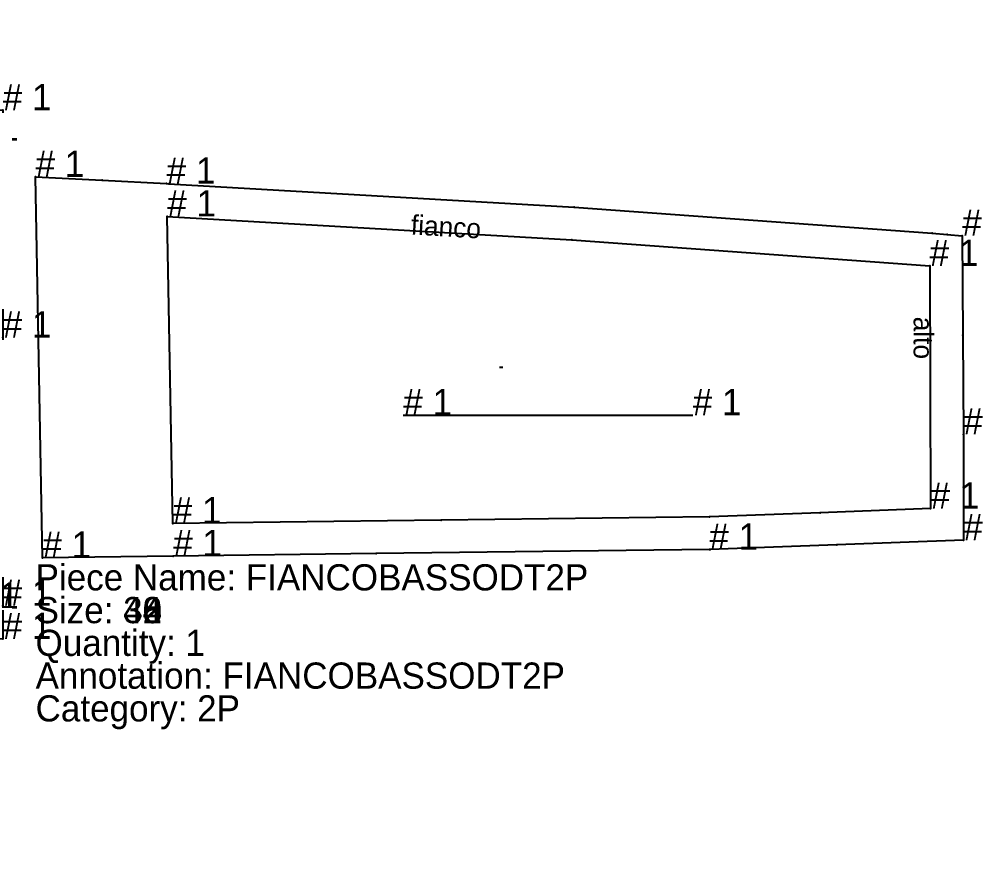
# Model space of a CAD drawing. Extents: x -10 to 11547, y -349 to 304.
# Drawn here: x 2162.4 to 2455.9, y -150.7 to 106.3 of the extents above; entities that cross this region are included whole.
import ezdxf

# ---------------------------------------------------------------- set-up
doc = ezdxf.new("R2010")
doc.units = 0

# ---------------------------------------------------------------- blocks, each defined once
blk = doc.blocks.new('DTBASSO2P-S_42')
at = {"layer": '1'}
blk.add_lwpolyline([(121.3, -44.652), (116.688, -45.011), (112.076, -45.37), (17.242, -51.885), (-116.586, -58.291), (-116.974, -58.307), (-136.756, -59.126), (-156.926, -59.961), (-158.18, 136.587), (-137.833, 135.334), (-118.104, 134.119), (-117.485, 134.081), (-18.542, 127.671), (47.102, 122.368), (47.1023, 122.368), (84.201, 119.571), (121.3, 116.775), (121.3, 47.4), (121.3, -34.527)], close=True, dxfattribs=at)
at = {"layer": '14'}
blk.add_lwpolyline([(111.3, -35.4), (16.7, -41.9), (-117, -48.3), (-118.1, 124.1), (-19.3, 117.7), (46.3, 112.4), (78.8, 109.95), (111.3, 107.5)], close=True, dxfattribs=at)
at = {"layer": '2'}
for p in [(-158.18, 136.587), (-137.833, 135.334), (-117.485, 134.081), (-18.542, 127.671), (-118.1, 124.1), (47.102, 122.368), (-19.3, 117.7), (84.201, 119.571), (121.3, 116.775), (46.3, 112.4), (78.8, 109.95), (111.3, 107.5), (111.3, -35.4), (16.7, -41.9), (112.076, -45.37), (116.688, -45.011), (121.3, -44.652), (-117, -48.3), (17.242, -51.885), (-116.586, -58.291), (-156.926, -59.961), (-136.756, -59.126)]:
    blk.add_point(p, dxfattribs=at)
at = {"layer": '3'}
for p in [(-118.104, 134.119), (47.1023, 122.368), (121.3, 47.4), (121.3, -34.527), (-116.974, -58.307)]:
    blk.add_point(p, dxfattribs=at)
at = {"layer": '4'}
for p in [(-118.104, 134.119, 10), (47.1023, 122.368, 10), (121.3, 47.4, 10), (121.3, -34.527, 10), (-116.974, -58.307, 10)]:
    blk.add_point(p, dxfattribs=at)
at = {"layer": '5'}
blk.add_line((-18.4402, 38.3131), (-17.4402, 38.3131), dxfattribs=at)
at = {"layer": '7'}
blk.add_line((-58.531, 23.587), (50.423, 23.587), dxfattribs=at)
at = {"layer": '1'}
for s, p in [('# 1', (-158.18, 136.587)), ('# 1', (-118.104, 134.119)), ('# 3', (47.1023, 122.368)), ('# 1', (121.3, 116.775)), ('# 1', (121.3, 47.4)), ('# 1', (121.3, -34.527)), ('# 1', (121.3, -44.652)), ('# 1', (-156.926, -59.961)), ('# 1', (-116.974, -58.307)), ('Piece Name: DTBASSO2P', (-158.1805, -69.9612)), ('Size: 42', (-158.1805, -79.9612)), ('Quantity: 1', (-158.1805, -89.9612)), ('Annotation: DTBASSO2P', (-158.1805, -99.9612)), ('Category: 2P', (-158.1805, -109.9612))]:
    blk.add_text(s, height=8, dxfattribs=at).set_placement(p)
at = {"layer": '14'}
for p in [(-118.1, 124.1), (111.3, 107.5), (111.3, -35.4), (-117, -48.3)]:
    blk.add_text('# 1', height=8, dxfattribs=at).set_placement(p)
at = {"layer": '19'}
blk.add_text('MET.DIETRO', height=6, rotation=-175.1817, dxfattribs=at).set_placement((48.6, -30.3))
at = {"layer": '2'}
for p in [(-158.18, 136.587), (-118.1, 124.1), (121.3, 116.775), (111.3, 107.5), (111.3, -35.4), (121.3, -44.652), (-117, -48.3), (-156.926, -59.961)]:
    blk.add_text('# 1', height=8, dxfattribs=at).set_placement(p)
at = {"layer": '3'}
for s, p in [('# 1', (-118.104, 134.119)), ('# 3', (47.1023, 122.368)), ('# 1', (121.3, 47.4)), ('# 1', (121.3, -34.527)), ('# 1', (-116.974, -58.307))]:
    blk.add_text(s, height=8, dxfattribs=at).set_placement(p)
at = {"layer": '4'}
for s, p in [('# 1', (-118.104, 134.119)), ('# 3', (47.1023, 122.368)), ('# 1', (121.3, 47.4)), ('# 1', (121.3, -34.527)), ('# 1', (-116.974, -58.307))]:
    blk.add_text(s, height=8, dxfattribs=at).set_placement(p)
at = {"layer": '7'}
for p in [(-58.531, 23.587), (50.423, 23.587)]:
    blk.add_text('# 1', height=8, dxfattribs=at).set_placement(p)
blk = doc.blocks.new('FIANCOBASSODT2P-S_38')
at = {"layer": '1'}
blk.add_lwpolyline([(123.4, -51.637), (84.7229, -53.067), (46.0458, -54.497), (45.8, -54.5), (-55.9352, -55.7418), (-117.978, -56.4991), (-157.9163, -56.9866), (-160.0261, 59.3014), (-139.6539, 58.244), (-119.9819, 57.2229), (-119.2817, 57.1866), (4.4677, 50.0777), (113.8922, 42.0686), (118.4693, 41.7048), (123.0464, 41.3411), (123.2231, 10.9909), (123.3998, -19.3592), (123.3998, -19.3592), (123.3999, -35.4981)], close=True, dxfattribs=at)
at = {"layer": '14'}
blk.add_lwpolyline([(113.4, -42), (79.6, -43.25), (45.8, -44.5), (-36.15, -45.5), (-118.1, -46.5), (-119.8, 47.2), (3.8, 40.1), (113.1, 32.1)], close=True, dxfattribs=at)
at = {"layer": '2'}
for p in [(-160.0261, 59.3014), (-139.6539, 58.244), (-119.2817, 57.1866), (4.4677, 50.0777), (-119.8, 47.2), (113.8922, 42.0686), (118.4693, 41.7048), (123.0464, 41.3411), (3.8, 40.1), (113.1, 32.1), (123.2231, 10.9909), (123.3998, -19.3592), (123.3999, -35.4981), (79.6, -43.25), (113.4, -42), (-118.1, -46.5), (-36.15, -45.5), (45.8, -44.5), (123.4, -51.637), (-55.9352, -55.7418), (46.0458, -54.497), (84.7229, -53.067), (-157.9163, -56.9866)]:
    blk.add_point(p, dxfattribs=at)
at = {"layer": '3'}
for p in [(-119.9819, 57.2229), (123.3998, -19.3592), (45.8, -54.5), (-117.978, -56.4991)]:
    blk.add_point(p, dxfattribs=at)
at = {"layer": '4'}
for p in [(-119.9819, 57.2229, 10), (123.3998, -19.3592, 10), (45.8, -54.5, 10), (-117.978, -56.4991, 10)]:
    blk.add_point(p, dxfattribs=at)
at = {"layer": '5'}
blk.add_line((-18.3131, 1.1574), (-17.3131, 1.1574), dxfattribs=at)
at = {"layer": '7'}
blk.add_line((-47.6969, -13.4689), (40.7441, -13.4689), dxfattribs=at)
at = {"layer": '1'}
for s, p in [('Piece Name: FIANCOBASSODT2P', (-160.0262, -66.9866)), ('Size: 38', (-160.0262, -76.9866))]:
    blk.add_text(s, height=8, dxfattribs=at).set_placement(p)
at = {"layer": '19'}
for s, rotation, p in [('fianco', -3.2886, (-45.5, 41.7)), ('alto', -90, (108.2, 16.6))]:
    blk.add_text(s, height=6, rotation=rotation, dxfattribs=at).set_placement(p)
blk = doc.blocks.new('FIANCOBASSODT2P-S_40')
at = {"layer": '1'}
blk.add_lwpolyline([(123.4, -51.637), (84.7229, -53.067), (46.0458, -54.497), (45.8, -54.5), (-55.9352, -55.7418), (-117.978, -56.4991), (-157.9163, -56.9866), (-160.0261, 59.3014), (-139.6539, 58.244), (-119.9819, 57.2229), (-119.2817, 57.1866), (4.4677, 50.0777), (113.8922, 42.0686), (118.4693, 41.7048), (123.0464, 41.3411), (123.2231, 10.9909), (123.3998, -19.3592), (123.3998, -19.3592), (123.3999, -35.4981)], close=True, dxfattribs=at)
at = {"layer": '14'}
blk.add_lwpolyline([(113.4, -42), (79.6, -43.25), (45.8, -44.5), (-36.15, -45.5), (-118.1, -46.5), (-119.8, 47.2), (3.8, 40.1), (113.1, 32.1)], close=True, dxfattribs=at)
at = {"layer": '2'}
for p in [(-160.0261, 59.3014), (-139.6539, 58.244), (-119.2817, 57.1866), (4.4677, 50.0777), (-119.8, 47.2), (113.8922, 42.0686), (118.4693, 41.7048), (123.0464, 41.3411), (3.8, 40.1), (113.1, 32.1), (123.2231, 10.9909), (123.3998, -19.3592), (123.3999, -35.4981), (79.6, -43.25), (113.4, -42), (-118.1, -46.5), (-36.15, -45.5), (45.8, -44.5), (123.4, -51.637), (-55.9352, -55.7418), (46.0458, -54.497), (84.7229, -53.067), (-157.9163, -56.9866)]:
    blk.add_point(p, dxfattribs=at)
at = {"layer": '3'}
for p in [(-119.9819, 57.2229), (123.3998, -19.3592), (45.8, -54.5), (-117.978, -56.4991)]:
    blk.add_point(p, dxfattribs=at)
at = {"layer": '4'}
for p in [(-119.9819, 57.2229, 10), (123.3998, -19.3592, 10), (45.8, -54.5, 10), (-117.978, -56.4991, 10)]:
    blk.add_point(p, dxfattribs=at)
at = {"layer": '5'}
blk.add_line((-18.3131, 1.1574), (-17.3131, 1.1574), dxfattribs=at)
at = {"layer": '7'}
blk.add_line((-47.6969, -13.4689), (40.7441, -13.4689), dxfattribs=at)
at = {"layer": '1'}
for s, p in [('Piece Name: FIANCOBASSODT2P', (-160.0262, -66.9866)), ('Size: 40', (-160.0262, -76.9866))]:
    blk.add_text(s, height=8, dxfattribs=at).set_placement(p)
at = {"layer": '19'}
for s, rotation, p in [('fianco', -3.2886, (-45.5, 41.7)), ('alto', -90, (108.2, 16.6))]:
    blk.add_text(s, height=6, rotation=rotation, dxfattribs=at).set_placement(p)
blk = doc.blocks.new('FIANCOBASSODT2P-S_42')
at = {"layer": '1'}
blk.add_lwpolyline([(123.4, -51.637), (84.723, -53.067), (46.046, -54.497), (45.8, -54.5), (-55.935, -55.742), (-117.978, -56.499), (-157.916, -56.987), (-160.026, 59.301), (-139.654, 58.244), (-119.982, 57.223), (-119.282, 57.187), (4.468, 50.078), (113.892, 42.069), (118.469, 41.705), (123.046, 41.341), (123.223, 10.991), (123.4, -19.359), (123.4, -19.3593), (123.4, -35.498)], close=True, dxfattribs=at)
at = {"layer": '14'}
blk.add_lwpolyline([(113.4, -42), (79.6, -43.25), (45.8, -44.5), (-36.15, -45.5), (-118.1, -46.5), (-119.8, 47.2), (3.8, 40.1), (113.1, 32.1)], close=True, dxfattribs=at)
at = {"layer": '2'}
for p in [(-160.026, 59.301), (-139.654, 58.244), (-119.282, 57.187), (4.468, 50.078), (-119.8, 47.2), (113.892, 42.069), (118.469, 41.705), (123.046, 41.341), (3.8, 40.1), (113.1, 32.1), (123.223, 10.991), (123.4, -19.359), (123.4, -35.498), (79.6, -43.25), (113.4, -42), (-118.1, -46.5), (-36.15, -45.5), (45.8, -44.5), (123.4, -51.637), (-55.935, -55.742), (46.046, -54.497), (84.723, -53.067), (-157.916, -56.987)]:
    blk.add_point(p, dxfattribs=at)
at = {"layer": '3'}
for p in [(-119.982, 57.223), (123.4, -19.3593), (45.8, -54.5), (-117.978, -56.499)]:
    blk.add_point(p, dxfattribs=at)
at = {"layer": '4'}
for p in [(-119.982, 57.223, 10), (123.4, -19.3593, 10), (45.8, -54.5, 10), (-117.978, -56.499, 10)]:
    blk.add_point(p, dxfattribs=at)
at = {"layer": '5'}
blk.add_line((-18.3131, 1.1574), (-17.3131, 1.1574), dxfattribs=at)
at = {"layer": '7'}
blk.add_line((-47.697, -13.469), (40.744, -13.469), dxfattribs=at)
at = {"layer": '1'}
for s, p in [('# 1', (-160.026, 59.301)), ('# 1', (-119.982, 57.223)), ('# 1', (123.046, 41.341)), ('# 1', (123.4, -19.3593)), ('# 1', (123.4, -51.637)), ('# 1', (45.8, -54.5)), ('# 1', (-157.916, -56.987)), ('# 1', (-117.978, -56.499)), ('Piece Name: FIANCOBASSODT2P', (-160.0262, -66.9866)), ('Size: 42', (-160.0262, -76.9866)), ('Quantity: 1', (-160.0262, -86.9866)), ('Annotation: FIANCOBASSODT2P', (-160.0262, -96.9866)), ('Category: 2P', (-160.0262, -106.9866))]:
    blk.add_text(s, height=8, dxfattribs=at).set_placement(p)
at = {"layer": '14'}
for p in [(-119.8, 47.2), (113.1, 32.1), (113.4, -42), (-118.1, -46.5)]:
    blk.add_text('# 1', height=8, dxfattribs=at).set_placement(p)
at = {"layer": '19'}
for s, rotation, p in [('fianco', -3.2886, (-45.5, 41.7)), ('alto', -90, (108.2, 16.6))]:
    blk.add_text(s, height=6, rotation=rotation, dxfattribs=at).set_placement(p)
at = {"layer": '2'}
for p in [(-160.026, 59.301), (-119.8, 47.2), (123.046, 41.341), (113.1, 32.1), (113.4, -42), (-118.1, -46.5), (123.4, -51.637), (-157.916, -56.987)]:
    blk.add_text('# 1', height=8, dxfattribs=at).set_placement(p)
at = {"layer": '3'}
for p in [(-119.982, 57.223), (123.4, -19.3593), (45.8, -54.5), (-117.978, -56.499)]:
    blk.add_text('# 1', height=8, dxfattribs=at).set_placement(p)
at = {"layer": '4'}
for p in [(-119.982, 57.223), (123.4, -19.3593), (45.8, -54.5), (-117.978, -56.499)]:
    blk.add_text('# 1', height=8, dxfattribs=at).set_placement(p)
at = {"layer": '7'}
for p in [(-47.697, -13.469), (40.744, -13.469)]:
    blk.add_text('# 1', height=8, dxfattribs=at).set_placement(p)
blk = doc.blocks.new('FIANCOBASSODT2P-S_44')
at = {"layer": '1'}
blk.add_lwpolyline([(123.4, -51.637), (84.7229, -53.067), (46.0458, -54.497), (45.8, -54.5), (-55.9352, -55.7418), (-117.978, -56.4991), (-157.9163, -56.9866), (-160.0261, 59.3014), (-139.6539, 58.244), (-119.9819, 57.2229), (-119.2817, 57.1866), (4.4677, 50.0777), (113.8922, 42.0686), (118.4693, 41.7048), (123.0464, 41.3411), (123.2231, 10.9909), (123.3998, -19.3592), (123.3998, -19.3592), (123.3999, -35.4981)], close=True, dxfattribs=at)
at = {"layer": '14'}
blk.add_lwpolyline([(113.4, -42), (79.6, -43.25), (45.8, -44.5), (-36.15, -45.5), (-118.1, -46.5), (-119.8, 47.2), (3.8, 40.1), (113.1, 32.1)], close=True, dxfattribs=at)
at = {"layer": '2'}
for p in [(-160.0261, 59.3014), (-139.6539, 58.244), (-119.2817, 57.1866), (4.4677, 50.0777), (-119.8, 47.2), (113.8922, 42.0686), (118.4693, 41.7048), (123.0464, 41.3411), (3.8, 40.1), (113.1, 32.1), (123.2231, 10.9909), (123.3998, -19.3592), (123.3999, -35.4981), (79.6, -43.25), (113.4, -42), (-118.1, -46.5), (-36.15, -45.5), (45.8, -44.5), (123.4, -51.637), (-55.9352, -55.7418), (46.0458, -54.497), (84.7229, -53.067), (-157.9163, -56.9866)]:
    blk.add_point(p, dxfattribs=at)
at = {"layer": '3'}
for p in [(-119.9819, 57.2229), (123.3998, -19.3592), (45.8, -54.5), (-117.978, -56.4991)]:
    blk.add_point(p, dxfattribs=at)
at = {"layer": '4'}
for p in [(-119.9819, 57.2229, 10), (123.3998, -19.3592, 10), (45.8, -54.5, 10), (-117.978, -56.4991, 10)]:
    blk.add_point(p, dxfattribs=at)
at = {"layer": '5'}
blk.add_line((-18.3131, 1.1574), (-17.3131, 1.1574), dxfattribs=at)
at = {"layer": '7'}
blk.add_line((-47.6969, -13.4689), (40.7441, -13.4689), dxfattribs=at)
at = {"layer": '1'}
for s, p in [('Piece Name: FIANCOBASSODT2P', (-160.0262, -66.9866)), ('Size: 44', (-160.0262, -76.9866))]:
    blk.add_text(s, height=8, dxfattribs=at).set_placement(p)
at = {"layer": '19'}
for s, rotation, p in [('fianco', -3.2886, (-45.5, 41.7)), ('alto', -90, (108.2, 16.6))]:
    blk.add_text(s, height=6, rotation=rotation, dxfattribs=at).set_placement(p)
blk = doc.blocks.new('FIANCOBASSODT2P-S_46')
at = {"layer": '1'}
blk.add_lwpolyline([(123.4, -51.637), (84.7229, -53.067), (46.0458, -54.497), (45.8, -54.5), (-55.9352, -55.7418), (-117.978, -56.4991), (-157.9163, -56.9866), (-160.0261, 59.3014), (-139.6539, 58.244), (-119.9819, 57.2229), (-119.2817, 57.1866), (4.4677, 50.0777), (113.8922, 42.0686), (118.4693, 41.7048), (123.0464, 41.3411), (123.2231, 10.9909), (123.3998, -19.3592), (123.3998, -19.3592), (123.3999, -35.4981)], close=True, dxfattribs=at)
at = {"layer": '14'}
blk.add_lwpolyline([(113.4, -42), (79.6, -43.25), (45.8, -44.5), (-36.15, -45.5), (-118.1, -46.5), (-119.8, 47.2), (3.8, 40.1), (113.1, 32.1)], close=True, dxfattribs=at)
at = {"layer": '2'}
for p in [(-160.0261, 59.3014), (-139.6539, 58.244), (-119.2817, 57.1866), (4.4677, 50.0777), (-119.8, 47.2), (113.8922, 42.0686), (118.4693, 41.7048), (123.0464, 41.3411), (3.8, 40.1), (113.1, 32.1), (123.2231, 10.9909), (123.3998, -19.3592), (123.3999, -35.4981), (79.6, -43.25), (113.4, -42), (-118.1, -46.5), (-36.15, -45.5), (45.8, -44.5), (123.4, -51.637), (-55.9352, -55.7418), (46.0458, -54.497), (84.7229, -53.067), (-157.9163, -56.9866)]:
    blk.add_point(p, dxfattribs=at)
at = {"layer": '3'}
for p in [(-119.9819, 57.2229), (123.3998, -19.3592), (45.8, -54.5), (-117.978, -56.4991)]:
    blk.add_point(p, dxfattribs=at)
at = {"layer": '4'}
for p in [(-119.9819, 57.2229, 10), (123.3998, -19.3592, 10), (45.8, -54.5, 10), (-117.978, -56.4991, 10)]:
    blk.add_point(p, dxfattribs=at)
at = {"layer": '5'}
blk.add_line((-18.3131, 1.1574), (-17.3131, 1.1574), dxfattribs=at)
at = {"layer": '7'}
blk.add_line((-47.6969, -13.4689), (40.7441, -13.4689), dxfattribs=at)
at = {"layer": '1'}
for s, p in [('Piece Name: FIANCOBASSODT2P', (-160.0262, -66.9866)), ('Size: 46', (-160.0262, -76.9866))]:
    blk.add_text(s, height=8, dxfattribs=at).set_placement(p)
at = {"layer": '19'}
for s, rotation, p in [('fianco', -3.2886, (-45.5, 41.7)), ('alto', -90, (108.2, 16.6))]:
    blk.add_text(s, height=6, rotation=rotation, dxfattribs=at).set_placement(p)
blk = doc.blocks.new('FIANCOBASSODT2P-S_48')
at = {"layer": '1'}
blk.add_lwpolyline([(123.4, -51.637), (84.7229, -53.067), (46.0458, -54.497), (45.8, -54.5), (-55.9352, -55.7418), (-117.978, -56.4991), (-157.9163, -56.9866), (-160.0261, 59.3014), (-139.6539, 58.244), (-119.9819, 57.2229), (-119.2817, 57.1866), (4.4677, 50.0777), (113.8922, 42.0686), (118.4693, 41.7048), (123.0464, 41.3411), (123.2231, 10.9909), (123.3998, -19.3592), (123.3998, -19.3592), (123.3999, -35.4981)], close=True, dxfattribs=at)
at = {"layer": '14'}
blk.add_lwpolyline([(113.4, -42), (79.6, -43.25), (45.8, -44.5), (-36.15, -45.5), (-118.1, -46.5), (-119.8, 47.2), (3.8, 40.1), (113.1, 32.1)], close=True, dxfattribs=at)
at = {"layer": '2'}
for p in [(-160.0261, 59.3014), (-139.6539, 58.244), (-119.2817, 57.1866), (4.4677, 50.0777), (-119.8, 47.2), (113.8922, 42.0686), (118.4693, 41.7048), (123.0464, 41.3411), (3.8, 40.1), (113.1, 32.1), (123.2231, 10.9909), (123.3998, -19.3592), (123.3999, -35.4981), (79.6, -43.25), (113.4, -42), (-118.1, -46.5), (-36.15, -45.5), (45.8, -44.5), (123.4, -51.637), (-55.9352, -55.7418), (46.0458, -54.497), (84.7229, -53.067), (-157.9163, -56.9866)]:
    blk.add_point(p, dxfattribs=at)
at = {"layer": '3'}
for p in [(-119.9819, 57.2229), (123.3998, -19.3592), (45.8, -54.5), (-117.978, -56.4991)]:
    blk.add_point(p, dxfattribs=at)
at = {"layer": '4'}
for p in [(-119.9819, 57.2229, 10), (123.3998, -19.3592, 10), (45.8, -54.5, 10), (-117.978, -56.4991, 10)]:
    blk.add_point(p, dxfattribs=at)
at = {"layer": '5'}
blk.add_line((-18.3131, 1.1574), (-17.3131, 1.1574), dxfattribs=at)
at = {"layer": '7'}
blk.add_line((-47.6969, -13.4689), (40.7441, -13.4689), dxfattribs=at)
at = {"layer": '1'}
for s, p in [('Piece Name: FIANCOBASSODT2P', (-160.0262, -66.9866)), ('Size: 48', (-160.0262, -76.9866))]:
    blk.add_text(s, height=8, dxfattribs=at).set_placement(p)
at = {"layer": '19'}
for s, rotation, p in [('fianco', -3.2886, (-45.5, 41.7)), ('alto', -90, (108.2, 16.6))]:
    blk.add_text(s, height=6, rotation=rotation, dxfattribs=at).set_placement(p)
blk = doc.blocks.new('FIANCOBASSODT2P-S_50')
at = {"layer": '1'}
blk.add_lwpolyline([(123.4, -51.637), (84.7229, -53.067), (46.0458, -54.497), (45.8, -54.5), (-55.9352, -55.7418), (-117.978, -56.4991), (-157.9163, -56.9866), (-160.0261, 59.3014), (-139.6539, 58.244), (-119.9819, 57.2229), (-119.2817, 57.1866), (4.4677, 50.0777), (113.8922, 42.0686), (118.4693, 41.7048), (123.0464, 41.3411), (123.2231, 10.9909), (123.3998, -19.3592), (123.3998, -19.3592), (123.3999, -35.4981)], close=True, dxfattribs=at)
at = {"layer": '14'}
blk.add_lwpolyline([(113.4, -42), (79.6, -43.25), (45.8, -44.5), (-36.15, -45.5), (-118.1, -46.5), (-119.8, 47.2), (3.8, 40.1), (113.1, 32.1)], close=True, dxfattribs=at)
at = {"layer": '2'}
for p in [(-160.0261, 59.3014), (-139.6539, 58.244), (-119.2817, 57.1866), (4.4677, 50.0777), (-119.8, 47.2), (113.8922, 42.0686), (118.4693, 41.7048), (123.0464, 41.3411), (3.8, 40.1), (113.1, 32.1), (123.2231, 10.9909), (123.3998, -19.3592), (123.3999, -35.4981), (79.6, -43.25), (113.4, -42), (-118.1, -46.5), (-36.15, -45.5), (45.8, -44.5), (123.4, -51.637), (-55.9352, -55.7418), (46.0458, -54.497), (84.7229, -53.067), (-157.9163, -56.9866)]:
    blk.add_point(p, dxfattribs=at)
at = {"layer": '3'}
for p in [(-119.9819, 57.2229), (123.3998, -19.3592), (45.8, -54.5), (-117.978, -56.4991)]:
    blk.add_point(p, dxfattribs=at)
at = {"layer": '4'}
for p in [(-119.9819, 57.2229, 10), (123.3998, -19.3592, 10), (45.8, -54.5, 10), (-117.978, -56.4991, 10)]:
    blk.add_point(p, dxfattribs=at)
at = {"layer": '5'}
blk.add_line((-18.3131, 1.1574), (-17.3131, 1.1574), dxfattribs=at)
at = {"layer": '7'}
blk.add_line((-47.6969, -13.4689), (40.7441, -13.4689), dxfattribs=at)
at = {"layer": '1'}
for s, p in [('Piece Name: FIANCOBASSODT2P', (-160.0262, -66.9866)), ('Size: 50', (-160.0262, -76.9866))]:
    blk.add_text(s, height=8, dxfattribs=at).set_placement(p)
at = {"layer": '19'}
for s, rotation, p in [('fianco', -3.2886, (-45.5, 41.7)), ('alto', -90, (108.2, 16.6))]:
    blk.add_text(s, height=6, rotation=rotation, dxfattribs=at).set_placement(p)
blk = doc.blocks.new('FIANCOBASSODT2P-S_52')
at = {"layer": '1'}
blk.add_lwpolyline([(123.4, -51.637), (84.7229, -53.067), (46.0458, -54.497), (45.8, -54.5), (-55.9352, -55.7418), (-117.978, -56.4991), (-157.9163, -56.9866), (-160.0261, 59.3014), (-139.6539, 58.244), (-119.9819, 57.2229), (-119.2817, 57.1866), (4.4677, 50.0777), (113.8922, 42.0686), (118.4693, 41.7048), (123.0464, 41.3411), (123.2231, 10.9909), (123.3998, -19.3592), (123.3998, -19.3592), (123.3999, -35.4981)], close=True, dxfattribs=at)
at = {"layer": '14'}
blk.add_lwpolyline([(113.4, -42), (79.6, -43.25), (45.8, -44.5), (-36.15, -45.5), (-118.1, -46.5), (-119.8, 47.2), (3.8, 40.1), (113.1, 32.1)], close=True, dxfattribs=at)
at = {"layer": '2'}
for p in [(-160.0261, 59.3014), (-139.6539, 58.244), (-119.2817, 57.1866), (4.4677, 50.0777), (-119.8, 47.2), (113.8922, 42.0686), (118.4693, 41.7048), (123.0464, 41.3411), (3.8, 40.1), (113.1, 32.1), (123.2231, 10.9909), (123.3998, -19.3592), (123.3999, -35.4981), (79.6, -43.25), (113.4, -42), (-118.1, -46.5), (-36.15, -45.5), (45.8, -44.5), (123.4, -51.637), (-55.9352, -55.7418), (46.0458, -54.497), (84.7229, -53.067), (-157.9163, -56.9866)]:
    blk.add_point(p, dxfattribs=at)
at = {"layer": '3'}
for p in [(-119.9819, 57.2229), (123.3998, -19.3592), (45.8, -54.5), (-117.978, -56.4991)]:
    blk.add_point(p, dxfattribs=at)
at = {"layer": '4'}
for p in [(-119.9819, 57.2229, 10), (123.3998, -19.3592, 10), (45.8, -54.5, 10), (-117.978, -56.4991, 10)]:
    blk.add_point(p, dxfattribs=at)
at = {"layer": '5'}
blk.add_line((-18.3131, 1.1574), (-17.3131, 1.1574), dxfattribs=at)
at = {"layer": '7'}
blk.add_line((-47.6969, -13.4689), (40.7441, -13.4689), dxfattribs=at)
at = {"layer": '1'}
for s, p in [('Piece Name: FIANCOBASSODT2P', (-160.0262, -66.9866)), ('Size: 52', (-160.0262, -76.9866))]:
    blk.add_text(s, height=8, dxfattribs=at).set_placement(p)
at = {"layer": '19'}
for s, rotation, p in [('fianco', -3.2886, (-45.5, 41.7)), ('alto', -90, (108.2, 16.6))]:
    blk.add_text(s, height=6, rotation=rotation, dxfattribs=at).set_placement(p)
blk = doc.blocks.new('FIANCOBASSODT2P-S_54')
at = {"layer": '1'}
blk.add_lwpolyline([(123.4, -51.637), (84.7229, -53.067), (46.0458, -54.497), (45.8, -54.5), (-55.9352, -55.7418), (-117.978, -56.4991), (-157.9163, -56.9866), (-160.0261, 59.3014), (-139.6539, 58.244), (-119.9819, 57.2229), (-119.2817, 57.1866), (4.4677, 50.0777), (113.8922, 42.0686), (118.4693, 41.7048), (123.0464, 41.3411), (123.2231, 10.9909), (123.3998, -19.3592), (123.3998, -19.3592), (123.3999, -35.4981)], close=True, dxfattribs=at)
at = {"layer": '14'}
blk.add_lwpolyline([(113.4, -42), (79.6, -43.25), (45.8, -44.5), (-36.15, -45.5), (-118.1, -46.5), (-119.8, 47.2), (3.8, 40.1), (113.1, 32.1)], close=True, dxfattribs=at)
at = {"layer": '2'}
for p in [(-160.0261, 59.3014), (-139.6539, 58.244), (-119.2817, 57.1866), (4.4677, 50.0777), (-119.8, 47.2), (113.8922, 42.0686), (118.4693, 41.7048), (123.0464, 41.3411), (3.8, 40.1), (113.1, 32.1), (123.2231, 10.9909), (123.3998, -19.3592), (123.3999, -35.4981), (79.6, -43.25), (113.4, -42), (-118.1, -46.5), (-36.15, -45.5), (45.8, -44.5), (123.4, -51.637), (-55.9352, -55.7418), (46.0458, -54.497), (84.7229, -53.067), (-157.9163, -56.9866)]:
    blk.add_point(p, dxfattribs=at)
at = {"layer": '3'}
for p in [(-119.9819, 57.2229), (123.3998, -19.3592), (45.8, -54.5), (-117.978, -56.4991)]:
    blk.add_point(p, dxfattribs=at)
at = {"layer": '4'}
for p in [(-119.9819, 57.2229, 10), (123.3998, -19.3592, 10), (45.8, -54.5, 10), (-117.978, -56.4991, 10)]:
    blk.add_point(p, dxfattribs=at)
at = {"layer": '5'}
blk.add_line((-18.3131, 1.1574), (-17.3131, 1.1574), dxfattribs=at)
at = {"layer": '7'}
blk.add_line((-47.6969, -13.4689), (40.7441, -13.4689), dxfattribs=at)
at = {"layer": '1'}
for s, p in [('Piece Name: FIANCOBASSODT2P', (-160.0262, -66.9866)), ('Size: 54', (-160.0262, -76.9866))]:
    blk.add_text(s, height=8, dxfattribs=at).set_placement(p)
at = {"layer": '19'}
for s, rotation, p in [('fianco', -3.2886, (-45.5, 41.7)), ('alto', -90, (108.2, 16.6))]:
    blk.add_text(s, height=6, rotation=rotation, dxfattribs=at).set_placement(p)
blk = doc.blocks.new('FIANCOBASSODT2P-S_56')
at = {"layer": '1'}
blk.add_lwpolyline([(123.4, -51.637), (84.7229, -53.067), (46.0458, -54.497), (45.8, -54.5), (-55.9352, -55.7418), (-117.978, -56.4991), (-157.9163, -56.9866), (-160.0261, 59.3014), (-139.6539, 58.244), (-119.9819, 57.2229), (-119.2817, 57.1866), (4.4677, 50.0777), (113.8922, 42.0686), (118.4693, 41.7048), (123.0464, 41.3411), (123.2231, 10.9909), (123.3998, -19.3592), (123.3998, -19.3592), (123.3999, -35.4981)], close=True, dxfattribs=at)
at = {"layer": '14'}
blk.add_lwpolyline([(113.4, -42), (79.6, -43.25), (45.8, -44.5), (-36.15, -45.5), (-118.1, -46.5), (-119.8, 47.2), (3.8, 40.1), (113.1, 32.1)], close=True, dxfattribs=at)
at = {"layer": '2'}
for p in [(-160.0261, 59.3014), (-139.6539, 58.244), (-119.2817, 57.1866), (4.4677, 50.0777), (-119.8, 47.2), (113.8922, 42.0686), (118.4693, 41.7048), (123.0464, 41.3411), (3.8, 40.1), (113.1, 32.1), (123.2231, 10.9909), (123.3998, -19.3592), (123.3999, -35.4981), (79.6, -43.25), (113.4, -42), (-118.1, -46.5), (-36.15, -45.5), (45.8, -44.5), (123.4, -51.637), (-55.9352, -55.7418), (46.0458, -54.497), (84.7229, -53.067), (-157.9163, -56.9866)]:
    blk.add_point(p, dxfattribs=at)
at = {"layer": '3'}
for p in [(-119.9819, 57.2229), (123.3998, -19.3592), (45.8, -54.5), (-117.978, -56.4991)]:
    blk.add_point(p, dxfattribs=at)
at = {"layer": '4'}
for p in [(-119.9819, 57.2229, 10), (123.3998, -19.3592, 10), (45.8, -54.5, 10), (-117.978, -56.4991, 10)]:
    blk.add_point(p, dxfattribs=at)
at = {"layer": '5'}
blk.add_line((-18.3131, 1.1574), (-17.3131, 1.1574), dxfattribs=at)
at = {"layer": '7'}
blk.add_line((-47.6969, -13.4689), (40.7441, -13.4689), dxfattribs=at)
at = {"layer": '1'}
for s, p in [('Piece Name: FIANCOBASSODT2P', (-160.0262, -66.9866)), ('Size: 56', (-160.0262, -76.9866))]:
    blk.add_text(s, height=8, dxfattribs=at).set_placement(p)
at = {"layer": '19'}
for s, rotation, p in [('fianco', -3.2886, (-45.5, 41.7)), ('alto', -90, (108.2, 16.6))]:
    blk.add_text(s, height=6, rotation=rotation, dxfattribs=at).set_placement(p)

msp = doc.modelspace()

# ---------------------------------------------------------------- block references
at = {"layer": '1'}
for name, p in [('DTBASSO2P-S_42', (2036.13, -38.3131)), ('FIANCOBASSODT2P-S_42', (2327.4561, -1.1574)), ('FIANCOBASSODT2P-S_38', (2327.4561, -1.1574)), ('FIANCOBASSODT2P-S_40', (2327.4561, -1.1574)), ('FIANCOBASSODT2P-S_44', (2327.4561, -1.1574)), ('FIANCOBASSODT2P-S_46', (2327.4561, -1.1574)), ('FIANCOBASSODT2P-S_48', (2327.4561, -1.1574)), ('FIANCOBASSODT2P-S_50', (2327.4561, -1.1574)), ('FIANCOBASSODT2P-S_52', (2327.4561, -1.1574)), ('FIANCOBASSODT2P-S_54', (2327.4561, -1.1574)), ('FIANCOBASSODT2P-S_56', (2327.4561, -1.1574))]:
    msp.add_blockref(name, p, dxfattribs=at)

doc.saveas('drawing.dxf')
